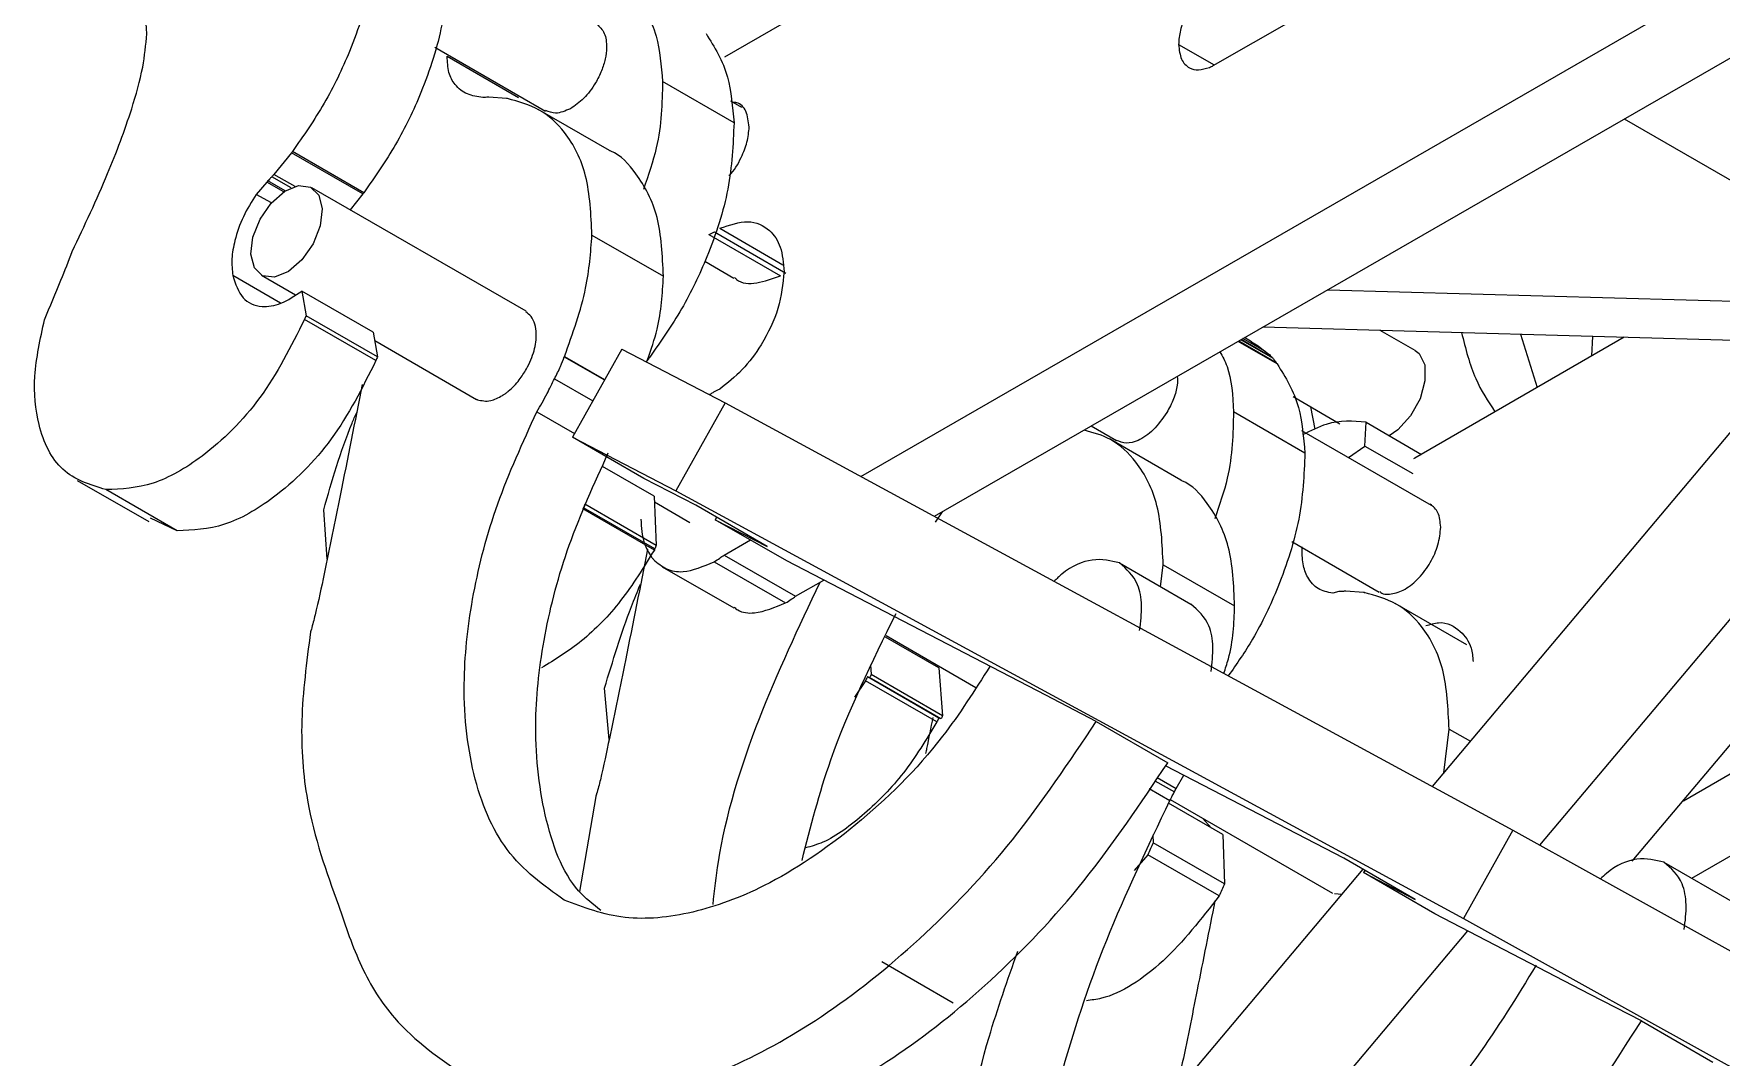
# Model space of a CAD drawing. Header units: inches. Extents: x 0 to 44.3, y 0 to 33.7.
# Drawn here: x 28.018 to 29.062, y 14.878 to 15.511 of the extents above; entities that cross this region are included whole.
import ezdxf

# ---------------------------------------------------------------- set-up
doc = ezdxf.new("R2010")
doc.units = ezdxf.units.IN
doc.header["$MEASUREMENT"] = 0

msp = doc.modelspace()

# ---------------------------------------------------------------- linework, layer by layer
at = {"color": 7, "linetype": 'Continuous', "lineweight": 15}
for p, q in [((28.7474, 15.4916), (29.035, 15.6573)), ((28.6905, 15.6384), (28.445, 15.4969)), ((28.5293, 15.2373), (29.141, 15.5898)), ((28.5749, 15.2126), (29.1409, 15.5388)), ((28.2658, 15.5031), (28.3343, 15.4635)), ((28.2734, 15.4974), (28.3176, 15.4719)), ((28.4509, 15.4562), (28.4067, 15.4817)), ((28.3101, 15.4713), (28.2992, 15.4721)), ((28.3107, 15.4713), (28.3101, 15.4713)), ((28.3107, 15.4712), (28.3107, 15.4713)), ((28.4557, 15.4656), (28.449, 15.4695)), ((28.3739, 15.439), (28.3297, 15.4645)), ((29.0018, 15.4587), (29.1491, 15.3736)), ((28.1771, 15.4377), (28.1662, 15.4243)), ((28.1776, 15.4384), (28.1771, 15.4377)), ((28.2213, 15.4122), (28.1771, 15.4377)), ((28.1776, 15.4384), (28.1776, 15.4384)), ((28.2218, 15.4129), (28.1776, 15.4384)), ((28.2218, 15.4128), (28.1776, 15.4384)), ((28.1793, 15.4168), (28.1662, 15.4243)), ((28.1619, 15.4195), (28.1553, 15.4119)), ((28.1724, 15.4135), (28.1619, 15.4195)), ((28.1732, 15.414), (28.1625, 15.4202)), ((28.3222, 15.3395), (28.1896, 15.416)), ((28.1646, 15.4066), (28.1553, 15.4119)), ((28.2213, 15.4122), (28.2133, 15.4024)), ((28.2218, 15.4128), (28.2213, 15.4122)), ((28.2218, 15.4129), (28.2218, 15.4128)), ((28.363, 15.3867), (28.4072, 15.3612)), ((28.4354, 15.387), (28.4796, 15.3615)), ((28.4388, 15.3888), (28.483, 15.3632)), ((28.4422, 15.3909), (28.4812, 15.3683)), ((28.1584, 15.3619), (28.1795, 15.3497)), ((28.4328, 15.3705), (28.4508, 15.3601)), ((28.1835, 15.352), (28.1861, 15.3368)), ((28.2277, 15.3265), (28.1835, 15.352)), ((28.8184, 15.3529), (29.1442, 15.3437)), ((28.9496, 15.0089), (29.2296, 15.342)), ((28.2293, 15.309), (28.1851, 15.3345)), ((28.2303, 15.3113), (28.1861, 15.3368)), ((28.2277, 15.3265), (28.2303, 15.3113)), ((28.2286, 15.3214), (28.2916, 15.285)), ((28.787, 15.3069), (28.7628, 15.3209)), ((28.7794, 15.3148), (28.7658, 15.3226)), ((28.7712, 15.3207), (28.7669, 15.3232)), ((28.7782, 15.3298), (29.1884, 15.3182)), ((28.8724, 15.3153), (28.8508, 15.3277)), ((29.0017, 15.3235), (28.8723, 15.2486)), ((29.1142, 15.3203), (28.883, 15.0453)), ((28.9377, 15.3253), (28.9479, 15.2924)), ((28.9818, 15.312), (28.9823, 15.324)), ((28.3459, 15.3114), (28.3707, 15.2971)), ((28.346, 15.3116), (28.3708, 15.2972)), ((28.3814, 15.3161), (28.3509, 15.2616)), ((28.3814, 15.3161), (28.4455, 15.2828)), ((28.3982, 15.3104), (28.3965, 15.3083)), ((28.3988, 15.3111), (28.3982, 15.3104)), ((28.3988, 15.3112), (28.3988, 15.3111)), ((29.0068, 14.999), (29.2738, 15.3165)), ((29.0384, 15.0365), (29.5264, 15.3187)), ((28.3398, 15.2977), (28.3635, 15.284)), ((29.0436, 14.9885), (29.569, 15.2923)), ((28.4455, 15.2828), (28.415, 15.2283)), ((28.4455, 15.2828), (28.9328, 15.0183)), ((28.7969, 15.2867), (28.8259, 15.2699)), ((28.8106, 15.2666), (28.8078, 15.2804)), ((28.3289, 15.2773), (28.3522, 15.2638)), ((28.672, 15.2686), (28.6876, 15.2596)), ((28.8042, 15.2517), (28.76, 15.2772)), ((28.8413, 15.2561), (28.842, 15.2708)), ((28.842, 15.2708), (28.8763, 15.2509)), ((28.3951, 15.236), (28.3509, 15.2616)), ((28.3509, 15.2616), (28.415, 15.2283)), ((28.7274, 15.2349), (28.6832, 15.2605)), ((28.8826, 15.2192), (28.8022, 15.2656)), ((28.8312, 15.2489), (28.8413, 15.2561)), ((28.8413, 15.2561), (28.8709, 15.239)), ((28.8723, 15.2486), (28.8714, 15.2482)), ((28.4015, 15.225), (28.3696, 15.2434)), ((28.4272, 15.2194), (28.3951, 15.236)), ((28.0445, 15.2348), (28.0887, 15.2093)), ((28.1064, 15.2036), (28.0622, 15.2291)), ((28.415, 15.2283), (28.9023, 14.9637)), ((28.1991, 15.186), (28.197, 15.2166)), ((28.4016, 15.1917), (28.3574, 15.2172)), ((28.4019, 15.1924), (28.3577, 15.2179)), ((28.4027, 15.1946), (28.3585, 15.2201)), ((28.4015, 15.225), (28.4027, 15.1946)), ((28.4016, 15.2215), (28.4236, 15.2088)), ((28.4714, 15.1939), (28.4272, 15.2194)), ((28.5797, 15.2153), (28.5754, 15.2089)), ((28.1064, 15.2036), (28.0899, 15.2114)), ((28.4401, 15.2119), (28.4393, 15.2105)), ((28.4835, 15.185), (28.4393, 15.2105)), ((28.4393, 15.2105), (28.4714, 15.1939)), ((28.4448, 15.1886), (28.4611, 15.198)), ((28.7961, 15.1969), (28.8501, 15.1657)), ((28.4386, 15.1845), (28.4828, 15.159)), ((28.4448, 15.1886), (28.489, 15.1631)), ((28.6438, 15.1018), (28.4835, 15.185)), ((28.6894, 15.1837), (28.7336, 15.1582)), ((28.4065, 15.1814), (28.4507, 15.1559)), ((28.7149, 15.169), (28.7165, 15.1826)), ((28.7165, 15.1826), (28.7607, 15.1571)), ((28.489, 15.1631), (28.5064, 15.1731)), ((28.8252, 15.166), (28.8214, 15.165)), ((28.8404, 15.1655), (28.8295, 15.1662)), ((28.841, 15.1654), (28.8404, 15.1655)), ((28.8409, 15.1654), (28.841, 15.1654)), ((28.9043, 15.1331), (28.8601, 15.1586)), ((28.1888, 15.141), (28.1888, 15.141)), ((28.5776, 15.1187), (28.5446, 15.1377)), ((28.545, 15.1387), (28.6005, 15.1067)), ((28.5322, 15.1108), (28.5255, 15.1006)), ((28.5764, 15.0853), (28.5322, 15.1108)), ((28.5348, 15.1127), (28.5335, 15.1132)), ((28.5777, 15.0877), (28.5335, 15.1132)), ((28.579, 15.0872), (28.5348, 15.1127)), ((28.5353, 15.1207), (28.5358, 15.1146)), ((28.58, 15.0891), (28.5358, 15.1146)), ((28.5776, 15.1187), (28.58, 15.0891)), ((28.3736, 15.0744), (28.3708, 15.1062)), ((28.6751, 15.0855), (28.6438, 15.1018)), ((28.579, 15.0872), (28.5777, 15.0877)), ((28.6751, 15.0855), (28.7193, 15.06)), ((28.8902, 15.0538), (28.8934, 15.0809)), ((28.7128, 15.0509), (28.7245, 15.0441)), ((28.8283, 15.0009), (28.718, 15.0581)), ((28.7245, 15.0441), (28.7292, 15.0523)), ((28.3653, 15.0391), (28.3552, 14.9804)), ((28.3653, 15.0391), (28.3653, 15.0391)), ((28.7534, 15.0155), (28.7198, 15.0349)), ((28.7209, 15.0372), (28.8213, 14.9792)), ((28.7408, 15.0257), (28.7464, 15.0195)), ((28.9328, 15.0183), (28.9023, 14.9637)), ((28.9328, 15.0183), (29.4946, 14.706)), ((28.71, 15.0153), (28.7102, 15.0105)), ((28.7544, 14.985), (28.7102, 15.0105)), ((28.7534, 15.0155), (28.7544, 14.985)), ((28.7069, 15.0031), (28.6985, 14.9934)), ((28.7511, 14.9776), (28.7069, 15.0031)), ((28.8725, 14.9754), (28.8283, 15.0009)), ((29.0264, 14.9984), (29.0706, 14.9729)), ((28.84, 14.9941), (28.6689, 14.7906)), ((28.8412, 14.9934), (28.8404, 14.992)), ((28.8846, 14.9665), (28.8404, 14.992)), ((28.8404, 14.992), (28.8725, 14.9754)), ((28.8225, 14.979), (28.827, 14.9787)), ((28.9808, 14.9166), (28.8846, 14.9665)), ((28.7019, 14.7143), (28.905, 14.9559)), ((28.9023, 14.9637), (29.4642, 14.6514)), ((28.5423, 14.9369), (28.5865, 14.9114)), ((28.9808, 14.9166), (28.9808, 14.9166)), ((29.0124, 14.9002), (28.9808, 14.9166)), ((28.9808, 14.9166), (28.9808, 14.9166)), ((29.0124, 14.9002), (29.0566, 14.8746))]:
    msp.add_line(p, q, dxfattribs=at)
at = {"color": 8, "linetype": 'Continuous', "lineweight": 15}
for p, q in [((28.726, 15.5047), (28.7481, 15.492)), ((28.1768, 15.4159), (28.1648, 15.4228)), ((28.1703, 15.3445), (28.1407, 15.3616)), ((28.7865, 15.3076), (28.7632, 15.3211)), ((28.7843, 15.3105), (28.7646, 15.3219)), ((28.784, 15.3109), (28.7647, 15.322)), ((28.7797, 15.3146), (28.7658, 15.3226)), ((28.8934, 15.0809), (28.9066, 15.0733)), ((28.7114, 15.0489), (28.7234, 15.042)), ((28.7079, 15.044), (28.7206, 15.0366))]:
    msp.add_line(p, q, dxfattribs=at)
at = {"color": 7, "linetype": 'Continuous', "lineweight": 15, "flags": 128}
for points in [[(28.1814, 15.4173), (28.1888, 15.4164), (28.194, 15.4114), (28.1961, 15.403), (28.1948, 15.3924), (28.1904, 15.3813), (28.1835, 15.3714), (28.1752, 15.3641), (28.1666, 15.3606), (28.1592, 15.3615), (28.1541, 15.3665), (28.152, 15.3749), (28.1532, 15.3855), (28.1576, 15.3966), (28.1645, 15.4065), (28.1729, 15.4138), (28.1814, 15.4173)], [(28.8724, 15.3153), (28.8748, 15.3134), (28.8783, 15.3063), (28.8785, 15.2965), (28.8755, 15.2854), (28.8695, 15.2748), (28.8617, 15.2662), (28.8563, 15.2624)]]:
    msp.add_lwpolyline(points, dxfattribs=at)
at = {"color": 7, "linetype": 'Continuous', "lineweight": 15}
for points, knots in [([(28.0875, 15.5113), (28.0869, 15.5199), (28.0857, 15.5387), (28.079, 15.5642), (28.0705, 15.5907), (28.0627, 15.6115), (28.0572, 15.623), (28.0557, 15.6263)], [0, 0, 0, 0, 0.192399, 0.422026, 0.654285, 0.902602, 1, 1, 1, 1]), ([(28.2297, 15.5834), (28.2291, 15.57), (28.228, 15.5436), (28.2151, 15.5034), (28.1981, 15.4678), (28.1844, 15.4482), (28.1776, 15.4384)], [0, 0, 0, 0, 0.288248, 0.566663, 0.783222, 1, 1, 1, 1]), ([(28.2739, 15.5579), (28.2733, 15.5445), (28.2722, 15.5181), (28.2593, 15.4779), (28.2423, 15.4423), (28.2286, 15.4227), (28.2218, 15.4129)], [0, 0, 0, 0, 0.288248, 0.566663, 0.783222, 1, 1, 1, 1]), ([(28.7452, 15.541), (28.7423, 15.5385), (28.7365, 15.5335), (28.7304, 15.5233), (28.7267, 15.5133), (28.7262, 15.5076), (28.726, 15.5047)], [0, 0, 0, 0, 0.2807703, 0.5555712, 0.7738268, 1, 1, 1, 1]), ([(28.3894, 15.5369), (28.3946, 15.5286), (28.404, 15.5135), (28.4058, 15.4915), (28.4067, 15.4817)], [0, 0, 0, 0, 0.551071, 1, 1, 1, 1]), ([(28.0414, 15.3766), (28.049, 15.3926), (28.0627, 15.4218), (28.0771, 15.4601), (28.0855, 15.4895), (28.0869, 15.5045), (28.0875, 15.5113)], [0, 0, 0, 0, 0.357553, 0.651133, 0.840852, 1, 1, 1, 1]), ([(28.3659, 15.5174), (28.3677, 15.5157), (28.3712, 15.5124), (28.3724, 15.504), (28.3714, 15.4958), (28.3691, 15.4883), (28.3648, 15.4797), (28.3582, 15.4708), (28.3525, 15.4669), (28.3497, 15.4649)], [0, 0, 0, 0, 0.170358, 0.334819, 0.444537, 0.555767, 0.670838, 0.838285, 1, 1, 1, 1]), ([(28.4336, 15.5114), (28.4388, 15.5031), (28.4482, 15.488), (28.45, 15.466), (28.4509, 15.4562)], [0, 0, 0, 0, 0.551071, 1, 1, 1, 1]), ([(28.2955, 15.4719), (28.2922, 15.4724), (28.2855, 15.4733), (28.2784, 15.4789), (28.2739, 15.487), (28.2736, 15.4939), (28.2734, 15.4974)], [0, 0, 0, 0, 0.278723, 0.558881, 0.777351, 1, 1, 1, 1]), ([(28.726, 15.5047), (28.7264, 15.5014), (28.7271, 15.495), (28.7321, 15.49), (28.7383, 15.4884), (28.7428, 15.4898), (28.7451, 15.4905)], [0, 0, 0, 0, 0.285401, 0.560939, 0.777918, 1, 1, 1, 1]), ([(28.7451, 15.4905), (28.7456, 15.4907), (28.7463, 15.491), (28.7471, 15.4914), (28.7474, 15.4916)], [0, 0, 0, 0, 0.56108, 1, 1, 1, 1]), ([(28.4067, 15.4817), (28.4064, 15.4683), (28.4059, 15.447), (28.3979, 15.4237), (28.3949, 15.415)], [0, 0, 0, 0, 0.62863, 1, 1, 1, 1]), ([(28.2979, 15.472), (28.2974, 15.472), (28.2966, 15.4719), (28.2958, 15.4719), (28.2955, 15.4719)], [0, 0, 0, 0, 0.5607144, 1, 1, 1, 1]), ([(28.2992, 15.4721), (28.299, 15.4721), (28.2985, 15.4721), (28.2981, 15.472), (28.2979, 15.472)], [0, 0, 0, 0, 0.570721, 1, 1, 1, 1]), ([(28.363, 15.3867), (28.3624, 15.3994), (28.3612, 15.4245), (28.3482, 15.4497), (28.3312, 15.4656), (28.3175, 15.4694), (28.3107, 15.4712)], [0, 0, 0, 0, 0.288248, 0.566664, 0.783223, 1, 1, 1, 1]), ([(28.4603, 15.4536), (28.4598, 15.4571), (28.459, 15.4639), (28.4545, 15.4686), (28.4509, 15.4688), (28.45, 15.4689)], [0, 0, 0, 0, 0.44008, 0.865717, 1, 1, 1, 1]), ([(28.3497, 15.4649), (28.3465, 15.4636), (28.3407, 15.4611), (28.3363, 15.463), (28.3343, 15.4639)], [0, 0, 0, 0, 0.550651, 1, 1, 1, 1]), ([(28.4509, 15.4562), (28.4503, 15.4427), (28.4492, 15.4164), (28.4362, 15.3761), (28.4193, 15.3405), (28.4056, 15.321), (28.3988, 15.3112)], [0, 0, 0, 0, 0.288249, 0.566664, 0.783222, 1, 1, 1, 1]), ([(28.4478, 15.4236), (28.4479, 15.4237), (28.451, 15.4263), (28.4552, 15.434), (28.4595, 15.4444), (28.46, 15.4505), (28.4603, 15.4536)], [0, 0, 0, 0, 0.011783, 0.390533, 0.690351, 1, 1, 1, 1]), ([(28.4072, 15.3612), (28.4066, 15.374), (28.4055, 15.3991), (28.3921, 15.4236), (28.3809, 15.4364), (28.3741, 15.4388), (28.3738, 15.4389)], [0, 0, 0, 0, 0.364343, 0.716258, 0.989987, 1, 1, 1, 1]), ([(28.1662, 15.4243), (28.1659, 15.424), (28.1655, 15.4235), (28.165, 15.423), (28.1648, 15.4228)], [0, 0, 0, 0, 0.5705628, 1, 1, 1, 1]), ([(28.1625, 15.4202), (28.1623, 15.4201), (28.1621, 15.4199), (28.162, 15.4196), (28.1619, 15.4195)], [0, 0, 0, 0, 0.549354, 1, 1, 1, 1]), ([(28.1648, 15.4228), (28.1644, 15.4223), (28.1636, 15.4215), (28.1628, 15.4206), (28.1625, 15.4202)], [0, 0, 0, 0, 0.560701, 1, 1, 1, 1]), ([(28.1553, 15.4119), (28.1524, 15.4074), (28.1467, 15.3983), (28.1419, 15.3843), (28.1397, 15.3717), (28.1404, 15.365), (28.1407, 15.3616)], [0, 0, 0, 0, 0.276249, 0.552036, 0.772328, 1, 1, 1, 1]), ([(28.4422, 15.3909), (28.4482, 15.3929), (28.46, 15.397), (28.4728, 15.3911), (28.4805, 15.3799), (28.4814, 15.3694), (28.4819, 15.364)], [0, 0, 0, 0, 0.281916, 0.556332, 0.774134, 1, 1, 1, 1]), ([(28.346, 15.3116), (28.3511, 15.3259), (28.3604, 15.3518), (28.3622, 15.3759), (28.363, 15.3867)], [0, 0, 0, 0, 0.551078, 1, 1, 1, 1]), ([(28.4354, 15.387), (28.436, 15.3873), (28.4371, 15.3878), (28.4383, 15.3885), (28.4388, 15.3888)], [0, 0, 0, 0, 0.560404, 1, 1, 1, 1]), ([(28.0242, 15.3343), (28.0276, 15.3425), (28.0336, 15.3565), (28.0391, 15.3706), (28.0414, 15.3766)], [0, 0, 0, 0, 0.580401, 1, 1, 1, 1]), ([(28.1407, 15.3616), (28.1424, 15.3565), (28.1457, 15.3464), (28.1575, 15.3416), (28.1706, 15.3434), (28.1791, 15.3491), (28.1835, 15.352)], [0, 0, 0, 0, 0.283655, 0.557934, 0.775078, 1, 1, 1, 1]), ([(28.3974, 15.3094), (28.3996, 15.3158), (28.4057, 15.3338), (28.4066, 15.3504), (28.4072, 15.3612)], [0, 0, 0, 0, 0.355103, 1, 1, 1, 1]), ([(28.4819, 15.364), (28.4811, 15.3565), (28.4797, 15.3418), (28.4691, 15.3199), (28.4562, 15.3024), (28.4468, 15.2951), (28.4421, 15.2914)], [0, 0, 0, 0, 0.284647, 0.559588, 0.776612, 1, 1, 1, 1]), ([(28.4512, 15.3606), (28.4516, 15.3601), (28.4549, 15.3566), (28.465, 15.3562), (28.4747, 15.3597), (28.4796, 15.3615)], [0, 0, 0, 0, 0.072554, 0.52949, 1, 1, 1, 1]), ([(28.0622, 15.2291), (28.0525, 15.2321), (28.0335, 15.2379), (28.0199, 15.2658), (28.0165, 15.2988), (28.0216, 15.3224), (28.0242, 15.3343)], [0, 0, 0, 0, 0.285777, 0.561609, 0.778555, 1, 1, 1, 1]), ([(28.1851, 15.3345), (28.1767, 15.3176), (28.16, 15.2845), (28.1246, 15.2498), (28.0906, 15.2302), (28.0718, 15.2295), (28.0622, 15.2291)], [0, 0, 0, 0, 0.283181, 0.5575, 0.774813, 1, 1, 1, 1]), ([(28.1861, 15.3368), (28.1859, 15.3364), (28.1856, 15.3356), (28.1853, 15.3348), (28.1851, 15.3345)], [0, 0, 0, 0, 0.560538, 1, 1, 1, 1]), ([(28.3225, 15.3038), (28.3243, 15.3076), (28.3278, 15.315), (28.3289, 15.3247), (28.3279, 15.3317), (28.3257, 15.3365), (28.3232, 15.3383), (28.322, 15.3391)], [0, 0, 0, 0, 0.258255, 0.507569, 0.673896, 0.842518, 1, 1, 1, 1]), ([(28.7712, 15.3207), (28.7726, 15.3198), (28.7755, 15.3182), (28.7781, 15.3159), (28.7794, 15.3148)], [0, 0, 0, 0, 0.481591, 1, 1, 1, 1]), ([(28.9011, 15.3263), (28.9036, 15.3164), (28.9083, 15.2978), (28.9175, 15.2838), (28.9218, 15.2773)], [0, 0, 0, 0, 0.53124, 1, 1, 1, 1]), ([(28.2303, 15.3113), (28.2301, 15.3109), (28.2298, 15.3101), (28.2295, 15.3093), (28.2293, 15.309)], [0, 0, 0, 0, 0.560538, 1, 1, 1, 1]), ([(28.3398, 15.2977), (28.3411, 15.3003), (28.3434, 15.3048), (28.3451, 15.3094), (28.3459, 15.3114)], [0, 0, 0, 0, 0.566495, 1, 1, 1, 1]), ([(28.3459, 15.3114), (28.3459, 15.3114), (28.3459, 15.3115), (28.346, 15.3115), (28.346, 15.3116), (28.346, 15.3116)], [0, 0, 0, 0, 0.321917, 0.594678, 1, 1, 1, 1]), ([(28.7516, 15.3144), (28.7532, 15.3116), (28.7587, 15.3016), (28.7595, 15.2873), (28.76, 15.2772)], [0, 0, 0, 0, 0.290777, 1, 1, 1, 1]), ([(28.7794, 15.3148), (28.7795, 15.3148), (28.7795, 15.3147), (28.7796, 15.3147), (28.7797, 15.3146)], [0, 0, 0, 0, 0.559824, 1, 1, 1, 1]), ([(28.7797, 15.3146), (28.7805, 15.314), (28.7821, 15.3129), (28.7834, 15.3115), (28.784, 15.3109)], [0, 0, 0, 0, 0.56358, 1, 1, 1, 1]), ([(28.784, 15.3109), (28.7841, 15.3108), (28.7842, 15.3107), (28.7843, 15.3106), (28.7843, 15.3105)], [0, 0, 0, 0, 0.560956, 1, 1, 1, 1]), ([(28.7843, 15.3105), (28.7848, 15.31), (28.7855, 15.3091), (28.7862, 15.3081), (28.7865, 15.3076)], [0, 0, 0, 0, 0.561688, 1, 1, 1, 1]), ([(28.2293, 15.309), (28.2209, 15.2921), (28.2042, 15.259), (28.1688, 15.2243), (28.1348, 15.2047), (28.116, 15.204), (28.1064, 15.2036)], [0, 0, 0, 0, 0.283181, 0.5575, 0.774813, 1, 1, 1, 1]), ([(28.3114, 15.2902), (28.3137, 15.2923), (28.3179, 15.2962), (28.321, 15.3015), (28.3225, 15.3038)], [0, 0, 0, 0, 0.550747, 1, 1, 1, 1]), ([(28.7252, 15.2992), (28.7253, 15.2975), (28.7254, 15.2932), (28.7232, 15.2852), (28.7202, 15.2796), (28.7188, 15.2768)], [0, 0, 0, 0, 0.258406, 0.622662, 1, 1, 1, 1]), ([(28.7865, 15.3076), (28.7866, 15.3075), (28.7867, 15.3073), (28.7869, 15.3072), (28.7869, 15.3071)], [0, 0, 0, 0, 0.561172, 1, 1, 1, 1]), ([(28.7869, 15.3071), (28.7869, 15.3071), (28.787, 15.3071), (28.787, 15.307), (28.787, 15.307), (28.787, 15.3069)], [0, 0, 0, 0, 0.321199, 0.593262, 1, 1, 1, 1]), ([(28.787, 15.3069), (28.7922, 15.2986), (28.8015, 15.2835), (28.8034, 15.2615), (28.8042, 15.2517)], [0, 0, 0, 0, 0.551074, 1, 1, 1, 1]), ([(28.2208, 15.2942), (28.2163, 15.2713), (28.2086, 15.2323), (28.1988, 15.1847), (28.1932, 15.1571), (28.1901, 15.1456), (28.1894, 15.1426)], [0, 0, 0, 0, 0.455189, 0.77407, 0.941972, 1, 1, 1, 1]), ([(28.3084, 15.2879), (28.3089, 15.2883), (28.31, 15.289), (28.311, 15.2898), (28.3114, 15.2902)], [0, 0, 0, 0, 0.559775, 1, 1, 1, 1]), ([(28.3289, 15.2773), (28.3311, 15.281), (28.3349, 15.2877), (28.3383, 15.2947), (28.3398, 15.2977)], [0, 0, 0, 0, 0.559817, 1, 1, 1, 1]), ([(28.4387, 15.2896), (28.4381, 15.2893), (28.4371, 15.2887), (28.4361, 15.2881), (28.4358, 15.2879)], [0, 0, 0, 0, 0.65713, 1, 1, 1, 1]), ([(28.4421, 15.2914), (28.4415, 15.2911), (28.4403, 15.2906), (28.4392, 15.2899), (28.4387, 15.2896)], [0, 0, 0, 0, 0.560469, 1, 1, 1, 1]), ([(28.2915, 15.2851), (28.2916, 15.285), (28.2918, 15.2849), (28.292, 15.2848), (28.2921, 15.2848)], [0, 0, 0, 0, 0.560189, 1, 1, 1, 1]), ([(28.2921, 15.2848), (28.2947, 15.2842), (28.2994, 15.2831), (28.3051, 15.2861), (28.3076, 15.2874)], [0, 0, 0, 0, 0.566952, 1, 1, 1, 1]), ([(28.3076, 15.2874), (28.3077, 15.2875), (28.308, 15.2877), (28.3082, 15.2878), (28.3084, 15.2879)], [0, 0, 0, 0, 0.560299, 1, 1, 1, 1]), ([(28.197, 15.2166), (28.2021, 15.2345), (28.2078, 15.2547), (28.2164, 15.2747), (28.2174, 15.2769)], [0, 0, 0, 0, 0.887962, 1, 1, 1, 1]), ([(28.3458, 14.975), (28.3331, 14.9841), (28.308, 15.0021), (28.2877, 15.0512), (28.2819, 15.1067), (28.2884, 15.1644), (28.3031, 15.2209), (28.3202, 15.2583), (28.3289, 15.2773)], [0, 0, 0, 0, 0.191634, 0.376929, 0.560052, 0.704332, 0.850296, 1, 1, 1, 1]), ([(28.7188, 15.2768), (28.7161, 15.273), (28.7108, 15.2655), (28.7015, 15.2593), (28.6934, 15.2572), (28.6895, 15.2588), (28.6875, 15.2596)], [0, 0, 0, 0, 0.283704, 0.557917, 0.775027, 1, 1, 1, 1]), ([(28.76, 15.2772), (28.7597, 15.2638), (28.7593, 15.2427), (28.7513, 15.2195), (28.7484, 15.211)], [0, 0, 0, 0, 0.632973, 1, 1, 1, 1]), ([(28.842, 15.2708), (28.834, 15.2715), (28.8217, 15.2726), (28.8076, 15.2655), (28.8026, 15.263)], [0, 0, 0, 0, 0.643686, 1, 1, 1, 1]), ([(28.7165, 15.1826), (28.7159, 15.1954), (28.7148, 15.2204), (28.7017, 15.2456), (28.6857, 15.2609), (28.6732, 15.2644), (28.6675, 15.266)], [0, 0, 0, 0, 0.299211, 0.588215, 0.813011, 1, 1, 1, 1]), ([(28.3685, 14.9686), (28.3637, 14.9723), (28.347, 14.9854), (28.3322, 15.0261), (28.3261, 15.0811), (28.3326, 15.1389), (28.3473, 15.1953), (28.3644, 15.2328), (28.3731, 15.2518)], [0, 0, 0, 0, 0.084744, 0.29454, 0.501878, 0.665236, 0.8305, 1, 1, 1, 1]), ([(28.8042, 15.2517), (28.8036, 15.2383), (28.8025, 15.2119), (28.7895, 15.1717), (28.774, 15.1386), (28.762, 15.1213), (28.7568, 15.1138)], [0, 0, 0, 0, 0.303943, 0.59752, 0.825872, 1, 1, 1, 1]), ([(28.7607, 15.1571), (28.7602, 15.1699), (28.759, 15.1951), (28.7456, 15.2196), (28.7344, 15.2323), (28.7276, 15.2347), (28.7274, 15.2348)], [0, 0, 0, 0, 0.364335, 0.716242, 0.989966, 1, 1, 1, 1]), ([(28.3577, 15.2179), (28.3577, 15.2178), (28.3575, 15.2175), (28.3574, 15.2173), (28.3574, 15.2172)], [0, 0, 0, 0, 0.560117, 1, 1, 1, 1]), ([(28.3585, 15.2201), (28.3584, 15.2197), (28.3581, 15.219), (28.3579, 15.2182), (28.3577, 15.2179)], [0, 0, 0, 0, 0.506259, 1, 1, 1, 1]), ([(28.8882, 15.2058), (28.8879, 15.2091), (28.8873, 15.2155), (28.8836, 15.2186), (28.8818, 15.2201)], [0, 0, 0, 0, 0.509713, 1, 1, 1, 1]), ([(28.3932, 15.2109), (28.3936, 15.2056), (28.3942, 15.1964), (28.3981, 15.1901), (28.3998, 15.1874)], [0, 0, 0, 0, 0.5673441, 1, 1, 1, 1]), ([(28.8505, 15.166), (28.8505, 15.166), (28.8521, 15.1642), (28.8576, 15.1641), (28.8661, 15.1668), (28.8749, 15.174), (28.8821, 15.1838), (28.8872, 15.1952), (28.8879, 15.2022), (28.8882, 15.2058)], [0, 0, 0, 0, 0.000022, 0.163761, 0.333517, 0.503273, 0.667012, 0.830663, 1, 1, 1, 1]), ([(28.4027, 15.1946), (28.4026, 15.1942), (28.4023, 15.1935), (28.4021, 15.1927), (28.4019, 15.1924)], [0, 0, 0, 0, 0.5062593, 1, 1, 1, 1]), ([(28.4016, 15.1917), (28.3949, 15.1809), (28.3819, 15.1597), (28.3571, 15.1342), (28.3401, 15.1238), (28.3317, 15.1187)], [0, 0, 0, 0, 0.343815, 0.678607, 1, 1, 1, 1]), ([(28.3974, 15.1923), (28.3929, 15.1693), (28.3852, 15.1303), (28.3753, 15.0827), (28.3697, 15.0552), (28.3667, 15.0436), (28.3659, 15.0407)], [0, 0, 0, 0, 0.4551898, 0.7740706, 0.9419721, 1, 1, 1, 1]), ([(28.3998, 15.1874), (28.3998, 15.1874), (28.3998, 15.1874), (28.3998, 15.1873), (28.3999, 15.1873)], [0, 0, 0, 0, 0.555441, 1, 1, 1, 1]), ([(28.3999, 15.1873), (28.4001, 15.187), (28.4005, 15.1865), (28.4009, 15.1861), (28.401, 15.1859)], [0, 0, 0, 0, 0.566749, 1, 1, 1, 1]), ([(28.401, 15.1859), (28.4036, 15.1837), (28.4087, 15.1793), (28.4213, 15.1771), (28.432, 15.1817), (28.4386, 15.1845)], [0, 0, 0, 0, 0.27516, 0.55204, 1, 1, 1, 1]), ([(28.4019, 15.1924), (28.4018, 15.1922), (28.4017, 15.192), (28.4016, 15.1918), (28.4016, 15.1917)], [0, 0, 0, 0, 0.560117, 1, 1, 1, 1]), ([(28.4386, 15.1845), (28.4398, 15.1852), (28.4419, 15.1865), (28.4439, 15.188), (28.4448, 15.1886)], [0, 0, 0, 0, 0.56451, 1, 1, 1, 1]), ([(28.6894, 15.1837), (28.6841, 15.185), (28.6736, 15.1876), (28.6581, 15.1812), (28.6506, 15.1739), (28.649, 15.1724)], [0, 0, 0, 0, 0.44991, 0.884756, 1, 1, 1, 1]), ([(28.7019, 15.142), (28.7026, 15.1472), (28.7038, 15.1576), (28.7008, 15.1738), (28.6938, 15.1799), (28.6894, 15.1837)], [0, 0, 0, 0, 0.276451, 0.55321, 1, 1, 1, 1]), ([(28.8214, 15.165), (28.8182, 15.1656), (28.8119, 15.1669), (28.8059, 15.1739), (28.8026, 15.1829), (28.8025, 15.19), (28.8024, 15.1936)], [0, 0, 0, 0, 0.276248, 0.552033, 0.772325, 1, 1, 1, 1]), ([(28.3708, 15.1062), (28.3759, 15.123), (28.3823, 15.1445), (28.3911, 15.1659), (28.393, 15.1706)], [0, 0, 0, 0, 0.7843018, 1, 1, 1, 1]), ([(28.4379, 14.9723), (28.4389, 14.981), (28.4429, 15.0178), (28.4639, 15.0867), (28.491, 15.1439), (28.5042, 15.1719)], [0, 0, 0, 0, 0.1366813, 0.577465, 1, 1, 1, 1]), ([(28.4828, 15.159), (28.484, 15.1597), (28.4861, 15.161), (28.4881, 15.1624), (28.489, 15.1631)], [0, 0, 0, 0, 0.56451, 1, 1, 1, 1]), ([(28.8258, 15.166), (28.8257, 15.166), (28.8255, 15.166), (28.8253, 15.166), (28.8252, 15.166)], [0, 0, 0, 0, 0.548834, 1, 1, 1, 1]), ([(28.8281, 15.1661), (28.8277, 15.1661), (28.8269, 15.166), (28.8261, 15.166), (28.8258, 15.166)], [0, 0, 0, 0, 0.560686, 1, 1, 1, 1]), ([(28.8295, 15.1662), (28.8292, 15.1662), (28.8288, 15.1662), (28.8283, 15.1662), (28.8281, 15.1661)], [0, 0, 0, 0, 0.570346, 1, 1, 1, 1]), ([(28.8934, 15.0809), (28.8928, 15.0937), (28.8916, 15.1187), (28.8785, 15.1439), (28.8615, 15.1598), (28.8478, 15.1635), (28.8409, 15.1654)], [0, 0, 0, 0, 0.288247, 0.566664, 0.783223, 1, 1, 1, 1]), ([(28.451, 15.1563), (28.4517, 15.1557), (28.4551, 15.153), (28.4656, 15.1518), (28.4763, 15.1563), (28.4828, 15.159)], [0, 0, 0, 0, 0.099267, 0.443336, 1, 1, 1, 1]), ([(28.493, 14.9996), (28.4983, 15.0204), (28.5113, 15.0716), (28.5363, 15.1223), (28.5512, 15.1525)], [0, 0, 0, 0, 0.405421, 1, 1, 1, 1]), ([(28.7461, 15.1165), (28.7467, 15.1217), (28.748, 15.1321), (28.745, 15.1483), (28.738, 15.1544), (28.7336, 15.1582)], [0, 0, 0, 0, 0.276451, 0.55321, 1, 1, 1, 1]), ([(28.754, 15.1153), (28.755, 15.1183), (28.7598, 15.1329), (28.7603, 15.1464), (28.7607, 15.1571)], [0, 0, 0, 0, 0.207184, 1, 1, 1, 1]), ([(28.1894, 15.1426), (28.1893, 15.1424), (28.1892, 15.1421), (28.1891, 15.1418), (28.189, 15.1416)], [0, 0, 0, 0, 0.560613, 1, 1, 1, 1]), ([(28.879, 15.1449), (28.8817, 15.1457), (28.8902, 15.1483), (28.9001, 15.1427), (28.9072, 15.1336), (28.908, 15.1256), (28.9083, 15.1227)], [0, 0, 0, 0, 0.173062, 0.540329, 0.831829, 1, 1, 1, 1]), ([(28.1888, 15.141), (28.1864, 15.1224), (28.1816, 15.0854), (28.1863, 15.0267), (28.1986, 14.9926), (28.2061, 14.9719)], [0, 0, 0, 0, 0.285555, 0.567182, 1, 1, 1, 1]), ([(28.189, 15.1416), (28.189, 15.1415), (28.1889, 15.1413), (28.1888, 15.1411), (28.1888, 15.141)], [0, 0, 0, 0, 0.605982, 1, 1, 1, 1]), ([(28.6093, 15.1197), (28.5999, 15.1049), (28.5758, 15.0671), (28.5268, 15.0194), (28.4734, 14.9833), (28.4247, 14.9655), (28.3818, 14.9614), (28.3579, 14.9704), (28.3458, 14.975)], [0, 0, 0, 0, 0.128487, 0.32743, 0.524239, 0.679593, 0.837272, 1, 1, 1, 1]), ([(28.5335, 15.1132), (28.5332, 15.1127), (28.5328, 15.1119), (28.5324, 15.1112), (28.5322, 15.1108)], [0, 0, 0, 0, 0.560587, 1, 1, 1, 1]), ([(28.5358, 15.1146), (28.5357, 15.1143), (28.5353, 15.1137), (28.535, 15.113), (28.5348, 15.1127)], [0, 0, 0, 0, 0.501985, 1, 1, 1, 1]), ([(28.2849, 14.8659), (28.3008, 14.8597), (28.3321, 14.8474), (28.3877, 14.8504), (28.4458, 14.8681), (28.5061, 14.9013), (28.5664, 14.9492), (28.6252, 15.0109), (28.6583, 15.0605), (28.6751, 15.0855)], [0, 0, 0, 0, 0.144661, 0.284995, 0.423134, 0.560479, 0.704647, 0.850476, 1, 1, 1, 1]), ([(28.5764, 15.0853), (28.5698, 15.0744), (28.5569, 15.0529), (28.532, 15.0279), (28.5107, 15.0117), (28.4988, 15.0083), (28.4952, 15.0073)], [0, 0, 0, 0, 0.298014, 0.588206, 0.878136, 1, 1, 1, 1]), ([(28.5739, 15.0881), (28.5727, 15.0817), (28.5712, 15.0742), (28.5697, 15.0668), (28.5695, 15.0658)], [0, 0, 0, 0, 0.863018, 1, 1, 1, 1]), ([(28.5777, 15.0877), (28.5774, 15.0872), (28.577, 15.0864), (28.5766, 15.0856), (28.5764, 15.0853)], [0, 0, 0, 0, 0.560587, 1, 1, 1, 1]), ([(28.58, 15.0891), (28.5799, 15.0888), (28.5795, 15.0881), (28.5792, 15.0875), (28.579, 15.0872)], [0, 0, 0, 0, 0.501985, 1, 1, 1, 1]), ([(28.3291, 14.8404), (28.345, 14.8342), (28.3763, 14.8219), (28.4319, 14.8248), (28.49, 14.8426), (28.5503, 14.8757), (28.6106, 14.9237), (28.6694, 14.9854), (28.7025, 15.0349), (28.7193, 15.06)], [0, 0, 0, 0, 0.144661, 0.284995, 0.423134, 0.560479, 0.704647, 0.850476, 1, 1, 1, 1]), ([(28.3656, 15.0397), (28.3655, 15.0396), (28.3654, 15.0394), (28.3654, 15.0391), (28.3653, 15.0391)], [0, 0, 0, 0, 0.60613, 1, 1, 1, 1]), ([(28.3659, 15.0407), (28.3658, 15.0405), (28.3657, 15.0402), (28.3656, 15.0398), (28.3656, 15.0397)], [0, 0, 0, 0, 0.560522, 1, 1, 1, 1]), ([(28.7206, 15.0366), (28.7211, 15.0376), (28.722, 15.0394), (28.723, 15.0412), (28.7234, 15.042)], [0, 0, 0, 0, 0.559762, 1, 1, 1, 1]), ([(28.7234, 15.042), (28.7236, 15.0424), (28.724, 15.0431), (28.7244, 15.0438), (28.7245, 15.0441)], [0, 0, 0, 0, 0.559879, 1, 1, 1, 1]), ([(28.6283, 14.6817), (28.6279, 14.6887), (28.6261, 14.7199), (28.6337, 14.7817), (28.6513, 14.8647), (28.6798, 14.9511), (28.7069, 15.0079), (28.7206, 15.0366)], [0, 0, 0, 0, 0.066973, 0.296057, 0.526749, 0.760646, 1, 1, 1, 1]), ([(28.7102, 15.0105), (28.7097, 15.0093), (28.7086, 15.0068), (28.7075, 15.0043), (28.7069, 15.0031)], [0, 0, 0, 0, 0.492689, 1, 1, 1, 1]), ([(29.0264, 14.9984), (29.0211, 14.9997), (29.0106, 15.0023), (28.9955, 14.9962), (28.9883, 14.9893), (28.9871, 14.9881)], [0, 0, 0, 0, 0.461898, 0.908326, 1, 1, 1, 1]), ([(29.0389, 14.9567), (29.0396, 14.962), (29.0408, 14.9724), (29.0378, 14.9886), (29.0308, 14.9947), (29.0264, 14.9984)], [0, 0, 0, 0, 0.276446, 0.553204, 1, 1, 1, 1]), ([(28.7511, 14.9776), (28.74, 14.9633), (28.718, 14.9351), (28.687, 14.9149), (28.6721, 14.9131), (28.669, 14.9127)], [0, 0, 0, 0, 0.44691, 0.886119, 1, 1, 1, 1]), ([(28.7544, 14.985), (28.7538, 14.9837), (28.7528, 14.9813), (28.7517, 14.9788), (28.7511, 14.9776)], [0, 0, 0, 0, 0.492689, 1, 1, 1, 1]), ([(28.2061, 14.9719), (28.2105, 14.9589), (28.2193, 14.9327), (28.2438, 14.8939), (28.2692, 14.8766), (28.2849, 14.8659)], [0, 0, 0, 0, 0.274232, 0.55191, 1, 1, 1, 1]), ([(28.7485, 14.9745), (28.7448, 14.9562), (28.738, 14.9217), (28.7302, 14.8825), (28.7256, 14.8616), (28.7246, 14.8568)], [0, 0, 0, 0, 0.468239, 0.878489, 1, 1, 1, 1]), ([(28.9473, 14.9347), (28.9354, 14.9153), (28.9067, 14.8686), (28.851, 14.8054), (28.786, 14.7478), (28.7178, 14.7052), (28.6494, 14.6802), (28.5826, 14.6737), (28.5455, 14.6878), (28.5266, 14.6949)], [0, 0, 0, 0, 0.10402, 0.25041, 0.394574, 0.538042, 0.68889, 0.841994, 1, 1, 1, 1]), ([(28.5853, 14.6782), (28.5842, 14.6948), (28.5814, 14.7353), (28.5895, 14.807), (28.604, 14.8796), (28.6202, 14.9255), (28.6265, 14.9433)], [0, 0, 0, 0, 0.206792, 0.507066, 0.809447, 1, 1, 1, 1]), ([(28.4657, 14.5858), (28.4834, 14.5785), (28.5184, 14.564), (28.5791, 14.5618), (28.6428, 14.5734), (28.7087, 14.5993), (28.7747, 14.6379), (28.8396, 14.6881), (28.9018, 14.7491), (28.961, 14.8198), (28.9951, 14.8732), (29.0124, 14.9002)], [0, 0, 0, 0, 0.1160602, 0.2290085, 0.340096, 0.4502065, 0.5599799, 0.6679951, 0.7767777, 0.8870882, 1, 1, 1, 1])]:
    msp.add_open_spline(points, degree=3, knots=knots, dxfattribs=at)

doc.saveas('drawing.dxf')
